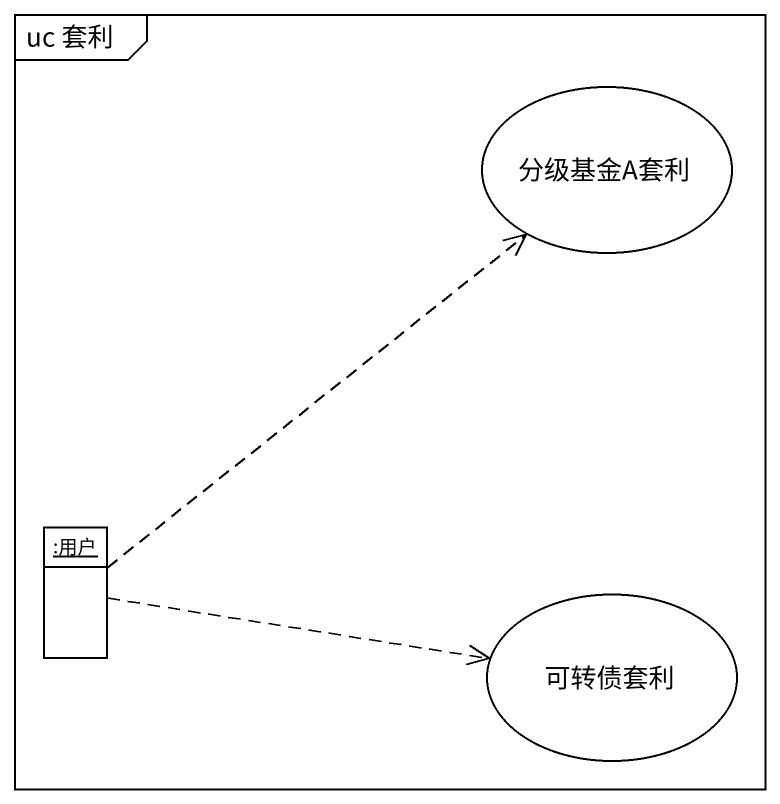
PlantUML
@startuml
mainframe uc 套利
allowmixing
hide circle
hide empty members
usecase 分级基金A套利
object ":用户" as 用户
usecase 可转债套利
用户 .up.> 分级基金A套利
用户 .right.> 可转债套利
@enduml
